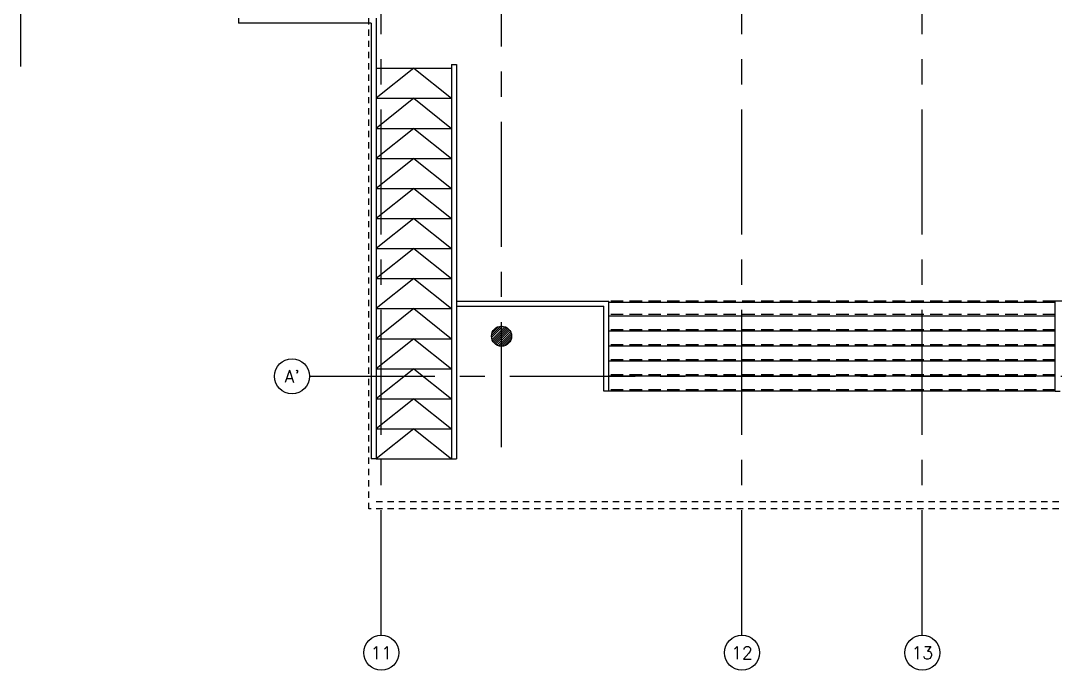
# Model space of a CAD drawing. Extents: x 417819.9 to 417911.9, y 43448 to 43539.2.
# Drawn here: x 417873.5 to 417894.15, y 43447.95 to 43460.92 of the extents above; entities that cross this region are included whole.
import ezdxf
from ezdxf.enums import TextEntityAlignment as Align

# ---------------------------------------------------------------- set-up
doc = ezdxf.new("R2010")
doc.units = 0
doc.header["$MEASUREMENT"] = 0
for name, pattern in [('CENTERX2', [4, 2.5, -0.5, 0.5, -0.5]), ('HIDDEN', [0.375, 0.25, -0.125]), ('HIDDEN2', [0.1875, 0.125, -0.0625])]:
    doc.linetypes.add(name, pattern=pattern)
for name, color, linetype in [('AX', 6, 'CONTINUOUS'), ('AX-CR', 2, 'CONTINUOUS'), ('AX-TXT', 4, 'CONTINUOUS'), ('AXES', 11, 'CENTERX2'), ('CANOPY-LN', 3, 'CONTINUOUS'), ('Handrail', 4, 'CONTINUOUS'), ('HAT', 8, 'CONTINUOUS'), ('Ramb', 3, 'CONTINUOUS'), ('Step', 3, 'CONTINUOUS'), ('WALL', 2, 'CONTINUOUS')]:
    doc.layers.add(name, color=color, linetype=linetype)
doc.styles.add('ROMANS', font='ROMANS.shx', dxfattribs={"width": 0.6})

# ---------------------------------------------------------------- blocks, each defined once
blk = doc.blocks.new('AXU')
at = {"layer": 'AX-CR'}
blk.add_circle((0, 350), 350, dxfattribs=at)
at = {"layer": 'AX-TXT', "style": 'ROMANS'}
blk.add_attdef('AX', text='', height=250, dxfattribs=at).set_placement((0, 350), align=Align.MIDDLE)
blk = doc.blocks.new('AXL')
at = {"layer": 'AX-CR'}
blk.add_circle((-350, 0), 350, dxfattribs=at)
at = {"layer": 'AX-TXT', "style": 'ROMANS'}
blk.add_attdef('AX', text='', height=250, dxfattribs=at).set_placement((-350, 0), align=Align.MIDDLE)

msp = doc.modelspace()

# ---------------------------------------------------------------- hatches: boundary and pattern name
at = {"layer": 'HAT'}
h = msp.add_hatch(dxfattribs=at)
h.set_pattern_fill('ANSI31', color=256, scale=0.24, style=0)
h.set_pattern_definition([(45, (417834.10438, 43419.716767), (-0.021213203, 0.021213203), [])])
h.paths.add_polyline_path([(417882.8966, 43454.6243), (417883.0966, 43454.6243), (417883.0966, 43454.8243, 0.4142136)])
h.paths.add_polyline_path([(417883.0966, 43454.8243), (417883.0966, 43454.6243), (417883.2966, 43454.6243, 0.4142136)])
h.paths.add_polyline_path([(417883.2966, 43454.6243), (417883.0966, 43454.6243), (417883.0966, 43454.4243, 0.4142136)])
h.paths.add_polyline_path([(417883.0966, 43454.6243), (417882.8966, 43454.6243, 0.4142136), (417883.0966, 43454.4243)])

# ---------------------------------------------------------------- linework, layer by layer
at = {"layer": 'AXES'}
for p, q in [((417880.6966, 43448.6529), (417880.6966, 43538.4875)), ((417887.8966, 43448.6529), (417887.8966, 43538.4875)), ((417891.4966, 43448.6529), (417891.4966, 43538.4875)), ((417873.4966, 43460.01), (417873.4966, 43538.1375)), ((417883.0966, 43452.4071), (417883.0966, 43466.069)), ((417879.2641, 43453.8243), (417897.852, 43453.8243))]:
    msp.add_line(p, q, dxfattribs=at)
at = {"layer": 'CANOPY-LN', "linetype": 'HIDDEN2'}
for p, q in [((417880.4466, 43451.1743), (417880.4466, 43466.6243)), ((417898.9466, 43451.1743), (417880.4466, 43451.1743))]:
    msp.add_line(p, q, dxfattribs=at)
at = {"layer": 'CANOPY-LN', "color": 8, "linetype": 'HIDDEN2'}
msp.add_line((417880.5966, 43451.3243), (417898.7966, 43451.3243), dxfattribs=at)
at = {"layer": 'Handrail'}
for p, q in [((417877.8466, 43460.9743), (417877.8466, 43460.8743)), ((417880.4966, 43460.8743), (417877.8466, 43460.8743)), ((417880.4966, 43460.8743), (417880.4966, 43452.1743)), ((417880.5966, 43460.9743), (417880.5966, 43452.1743)), ((417882.0966, 43460.0528), (417882.0966, 43452.1743)), ((417882.0966, 43460.0528), (417882.1966, 43460.0528)), ((417882.1966, 43460.0528), (417882.1966, 43452.1743)), ((417882.1966, 43455.3243), (417885.2409, 43455.3243)), ((417885.2409, 43453.5243), (417885.2409, 43455.3243)), ((417894.1523, 43453.5243), (417894.1523, 43455.3243)), ((417897.1966, 43455.3243), (417894.1523, 43455.3243)), ((417882.1966, 43455.2243), (417885.1409, 43455.2243)), ((417885.1409, 43453.5243), (417885.1409, 43455.2243)), ((417885.2409, 43453.5243), (417885.1409, 43453.5243)), ((417894.1523, 43453.5243), (417894.2523, 43453.5243)), ((417880.5966, 43452.1743), (417880.4966, 43452.1743)), ((417882.0966, 43452.1743), (417882.1966, 43452.1743))]:
    msp.add_line(p, q, dxfattribs=at)
at = {"layer": 'Ramb'}
for p, q in [((417880.5966, 43459.9743), (417882.0966, 43459.9743)), ((417881.3466, 43459.9743), (417880.5966, 43459.3743)), ((417881.3466, 43459.9743), (417882.0966, 43459.3743)), ((417880.5966, 43459.3743), (417882.0966, 43459.3743)), ((417881.3466, 43459.3743), (417880.5966, 43458.7743)), ((417881.3466, 43459.3743), (417882.0966, 43458.7743)), ((417880.5966, 43458.7743), (417882.0966, 43458.7743)), ((417881.3466, 43458.7743), (417880.5966, 43458.1743)), ((417881.3466, 43458.7743), (417882.0966, 43458.1743)), ((417880.5966, 43458.1743), (417882.0966, 43458.1743)), ((417881.3466, 43458.1743), (417880.5966, 43457.5743)), ((417881.3466, 43458.1743), (417882.0966, 43457.5743)), ((417880.5966, 43457.5743), (417882.0966, 43457.5743)), ((417881.3466, 43457.5743), (417880.5966, 43456.9743)), ((417881.3466, 43457.5743), (417882.0966, 43456.9743)), ((417880.5966, 43456.9743), (417882.0966, 43456.9743)), ((417881.3466, 43456.9743), (417880.5966, 43456.3743)), ((417881.3466, 43456.9743), (417882.0966, 43456.3743)), ((417880.5966, 43456.3743), (417882.0966, 43456.3743)), ((417881.3466, 43456.3743), (417880.5966, 43455.7743)), ((417881.3466, 43456.3743), (417882.0966, 43455.7743)), ((417880.5966, 43455.7743), (417882.0966, 43455.7743)), ((417881.3466, 43455.7743), (417880.5966, 43455.1743)), ((417881.3466, 43455.7743), (417882.0966, 43455.1743)), ((417880.5966, 43455.1743), (417882.0966, 43455.1743)), ((417881.3466, 43455.1743), (417880.5966, 43454.5743)), ((417881.3466, 43455.1743), (417882.0966, 43454.5743)), ((417880.5966, 43454.5743), (417882.0966, 43454.5743)), ((417881.3466, 43454.5743), (417880.5966, 43453.9743)), ((417881.3466, 43454.5743), (417882.0966, 43453.9743)), ((417880.5966, 43453.9743), (417882.0966, 43453.9743)), ((417881.3466, 43453.9743), (417880.5966, 43453.3743)), ((417881.3466, 43453.9743), (417882.0966, 43453.3743)), ((417880.5966, 43453.3743), (417882.0966, 43453.3743)), ((417881.3466, 43453.3743), (417880.5966, 43452.7743)), ((417881.3466, 43453.3743), (417882.0966, 43452.7743)), ((417880.5966, 43452.7743), (417882.0966, 43452.7743)), ((417881.3466, 43452.7743), (417880.5966, 43452.1743)), ((417881.3466, 43452.7743), (417882.0966, 43452.1743)), ((417880.5966, 43452.1743), (417882.0966, 43452.1743))]:
    msp.add_line(p, q, dxfattribs=at)
at = {"layer": 'Step', "linetype": 'HIDDEN'}
for p, q in [((417894.1523, 43455.3243), (417885.2409, 43455.3243)), ((417894.1523, 43455.0543), (417885.2409, 43455.0543)), ((417894.1523, 43454.7543), (417885.2409, 43454.7543)), ((417894.1523, 43454.4543), (417885.2409, 43454.4543)), ((417894.1523, 43454.1543), (417885.2409, 43454.1543)), ((417894.1523, 43453.8543), (417885.2409, 43453.8543)), ((417894.1523, 43453.5543), (417885.2409, 43453.5543))]:
    msp.add_line(p, q, dxfattribs=at)
at = {"layer": 'Step'}
for p, q in [((417894.1523, 43455.2943), (417885.2409, 43455.2943)), ((417894.1523, 43455.0243), (417885.2409, 43455.0243)), ((417894.1523, 43454.7243), (417885.2409, 43454.7243)), ((417894.1523, 43454.4243), (417885.2409, 43454.4243)), ((417894.1523, 43454.1243), (417885.2409, 43454.1243)), ((417894.1523, 43453.8243), (417885.2409, 43453.8243)), ((417894.1523, 43453.5243), (417885.2409, 43453.5243))]:
    msp.add_line(p, q, dxfattribs=at)
at = {"layer": 'WALL'}
msp.add_circle((417883.0966, 43454.6243), 0.2, dxfattribs=at)

# ---------------------------------------------------------------- block references
at = {"layer": 'AX', "xscale": 0.001000000047497451, "yscale": 0.0009999999892897904, "zscale": 0.001}
for name, p, values in [('AXL', (417879.2641, 43453.8243), {'AX': "A'"}), ('AXU', (417880.6966, 43447.9529), {'AX': '11'}), ('AXU', (417887.8966, 43447.9529), {'AX': '12'}), ('AXU', (417891.4966, 43447.9529), {'AX': '13'})]:
    msp.add_blockref(name, p, dxfattribs=at).add_auto_attribs(values)

doc.saveas('drawing.dxf')
